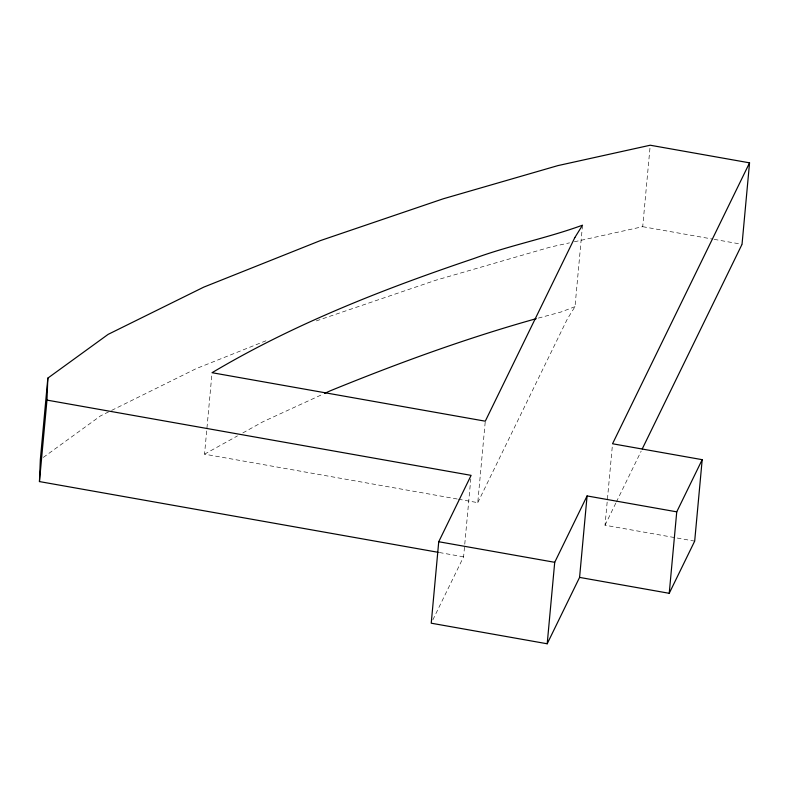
<?xml version="1.0" encoding="UTF-8"?>
<svg xmlns="http://www.w3.org/2000/svg" width="789" height="789" viewBox="0 0 789 789"><rect width="100%" height="100%" fill="white"/><g stroke="black" fill="none" stroke-linecap="round" stroke-linejoin="round"><path stroke-width="0.59" stroke-dasharray="3.94 2.96" d="M457.216 499.003L204.538 454.168L211.827 375.14M432.845 619.878L463.597 556.827L470.777 479.012M458.429 499.22L477.769 502.652L485.284 421.188M477.769 502.652L567.34 319.003L575.003 306.655L582.4 226.404M694.685 541.136L605.025 525.227L612.313 446.199M574.333 241.789L642.71 226.69L650.116 146.438M605.025 525.227L615.814 503.106M616.357 502.001L641.171 451.13M43.296 457.423L100.627 415.833L110.519 410.951M204.538 454.168L237.489 435.893M242.805 432.944L262.993 421.74L322.306 394.461M111.614 410.408L196.244 368.601L265.972 340.779M575.003 306.655L560.9 312.04L537.447 318.342M316.31 320.906L435.745 280.253L550.337 247.085L569.53 242.854M642.71 226.69L712.97 239.156M714.183 239.363L742.035 244.314M439.365 552.527L463.597 556.827"/><path stroke-width="1.18" d="M438.151 552.31L39.45 481.576L40.338 459.573L47.843 378.109L108.132 334.368L203.749 287.137L320.344 240.615L443.26 198.789L557.853 165.621L650.225 145.225L749.55 162.84L742.035 244.314L642.246 448.911M39.45 481.576L46.965 400.102L47.843 378.109M46.965 400.102L471.112 475.363L438.733 541.737L431.228 623.202L547.201 643.775L579.58 577.4L587.085 495.936L676.745 511.844L702.19 459.671L612.54 443.763L749.55 162.84M547.201 643.775L554.716 562.31L587.085 495.936M579.58 577.4L669.23 593.308L676.745 511.844M702.19 459.671L694.685 541.136L669.23 593.308M324.545 393.435L330.137 390.861C397.567 363.344 466.102 338.254 536.273 318.657M438.733 541.737L554.716 562.31M574.856 237.538L485.284 421.188L212.044 372.704C294.189 323.796 383.661 288.981 474.011 258.496C509.576 245.418 546.994 238.17 582.519 225.19L574.856 237.538"/></g></svg>
